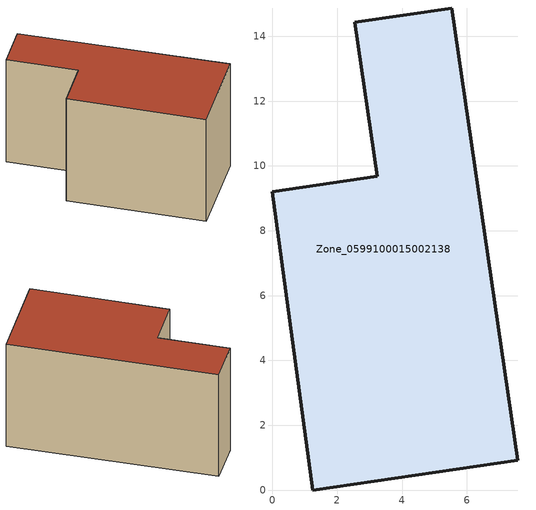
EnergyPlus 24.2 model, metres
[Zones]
Zone_0599100015002138
 floor ground (C_G): 7.57,0.92 1.25,0 0,9.21 3.23,9.68 2.54,14.43 5.54,14.87 z0.82
 wall outside (C_F): 1.25,0 7.57,0.92 5.54,14.87 2.54,14.43 3.23,9.68 0,9.21 1.25,0 z0.82:8.84
 roof outside (C_R): 0,9.21 1.25,0 7.57,0.92 5.54,14.87 2.54,14.43 3.23,9.68 z8.84
[BUILDING]
Pand.0599100015002138: North Axis=0; Terrain=City; Loads Convergence Tolerance Value=0.04; Temperature Convergence Tolerance Value=0.4; Solar Distribution=FullExterior; Maximum Number of Warmup Days=25; Minimum Number of Warmup Days=1
[Site:Location]
Rotterdam.The.Hague.AP_ZH_NLD Design_Conditions: Latitude=51.96; Longitude=4.45; Time Zone=1; Elevation=-4.5
[SITE:GROUNDTEMPERATURE:BUILDINGSURFACE]
18, 18, 18, 18, 18, 18, 18, 18, 18, 18, 18, 18
[MATERIAL] Thermal Absorptance=0.9; Solar Absorptance=0.7; Visible Absorptance=0.7
Name | Roughness | Thickness | Conductivity | Density | Specific Heat
G.TI.1975-1991 | MediumSmooth | 0.15 | 0.288461 | 540 | 1210
F.TI.1975-1991 | Rough | 0.3 | 0.230769 | 1920 | 840
R.TI.1975-1991 | MediumRough | 0.2 | 0.153846 | 1500 | 1000
[CONSTRUCTION]
C_G: G.TI.1975-1991
C_F: F.TI.1975-1991
C_R: R.TI.1975-1991
[ZONE]
Zone_0599100015002138: Type=1; Multiplier=1; Ceiling Height=Autocalculate; Volume=Autocalculate; Floor Area=autocalculate; Part of Total Floor Area=Yes
[ZONEINFILTRATION:DESIGNFLOWRATE]
Infil_Zone_0599100015002138: Zone or ZoneList or Space or SpaceList=Zone_0599100015002138; Schedule=AlwaysOn; Design Flow Rate Calculation Method=Flow/Area; Flow Rate per Floor Area=0.003; Constant Term Coefficient=1; Temperature Term Coefficient=0; Velocity Term Coefficient=0; Velocity Squared Term Coefficient=0
[HVACTEMPLATE:ZONE:IDEALLOADSAIRSYSTEM]
Zone_0599100015002138: Maximum Heating Supply Air Temperature=50; Minimum Cooling Supply Air Temperature=13; Maximum Heating Supply Air Humidity Ratio=0.0156; Minimum Cooling Supply Air Humidity Ratio=0.0077; Heating Limit=NoLimit; Cooling Limit=NoLimit; Dehumidification Control Type=ConstantSensibleHeatRatio; Cooling Sensible Heat Ratio=0.7; Dehumidification Setpoint=60; Humidification Control Type=None; Humidification Setpoint=30; Outdoor Air Method=None; Outdoor Air Flow Rate per Person=0.00944; Outdoor Air Flow Rate per Zone Floor Area=0; Outdoor Air Flow Rate per Zone=0; Demand Controlled Ventilation Type=None; Outdoor Air Economizer Type=NoEconomizer; Heat Recovery Type=None; Sensible Heat Recovery Effectiveness=0.7; Latent Heat Recovery Effectiveness=0.65
[ZONECONTROL:THERMOSTAT]
ThermostatControl_Zone_0599100015002138: Zone or ZoneList=Zone_0599100015002138; Control Type Schedule=DualSetpointControlType; Control 1=Thermostat_Zone_0599100015002138; Temperature Difference Between Cutout And Setpoint=0
[THERMOSTATSETPOINT:DUALSETPOINT]
Thermostat_Zone_0599100015002138: Heating Setpoint Temperature Schedule=HeatingSetpoint_Zone_0599100015002138; Cooling Setpoint Temperature Schedule=CoolingSetpoint_Zone_0599100015002138
[SCHEDULE:COMPACT]
HeatingSetpoint_Zone_0599100015002138: Through: 12/31, For: AllDays, Until: 24:00, 21
CoolingSetpoint_Zone_0599100015002138: Through: 12/31, For: AllDays, Until: 24:00, 24
DualSetpointControlType: Through: 12/31, For: AllDays, Until: 24:00, 4
AlwaysOn: Through: 12/31, For: AllDays, Until: 24:00, 1
